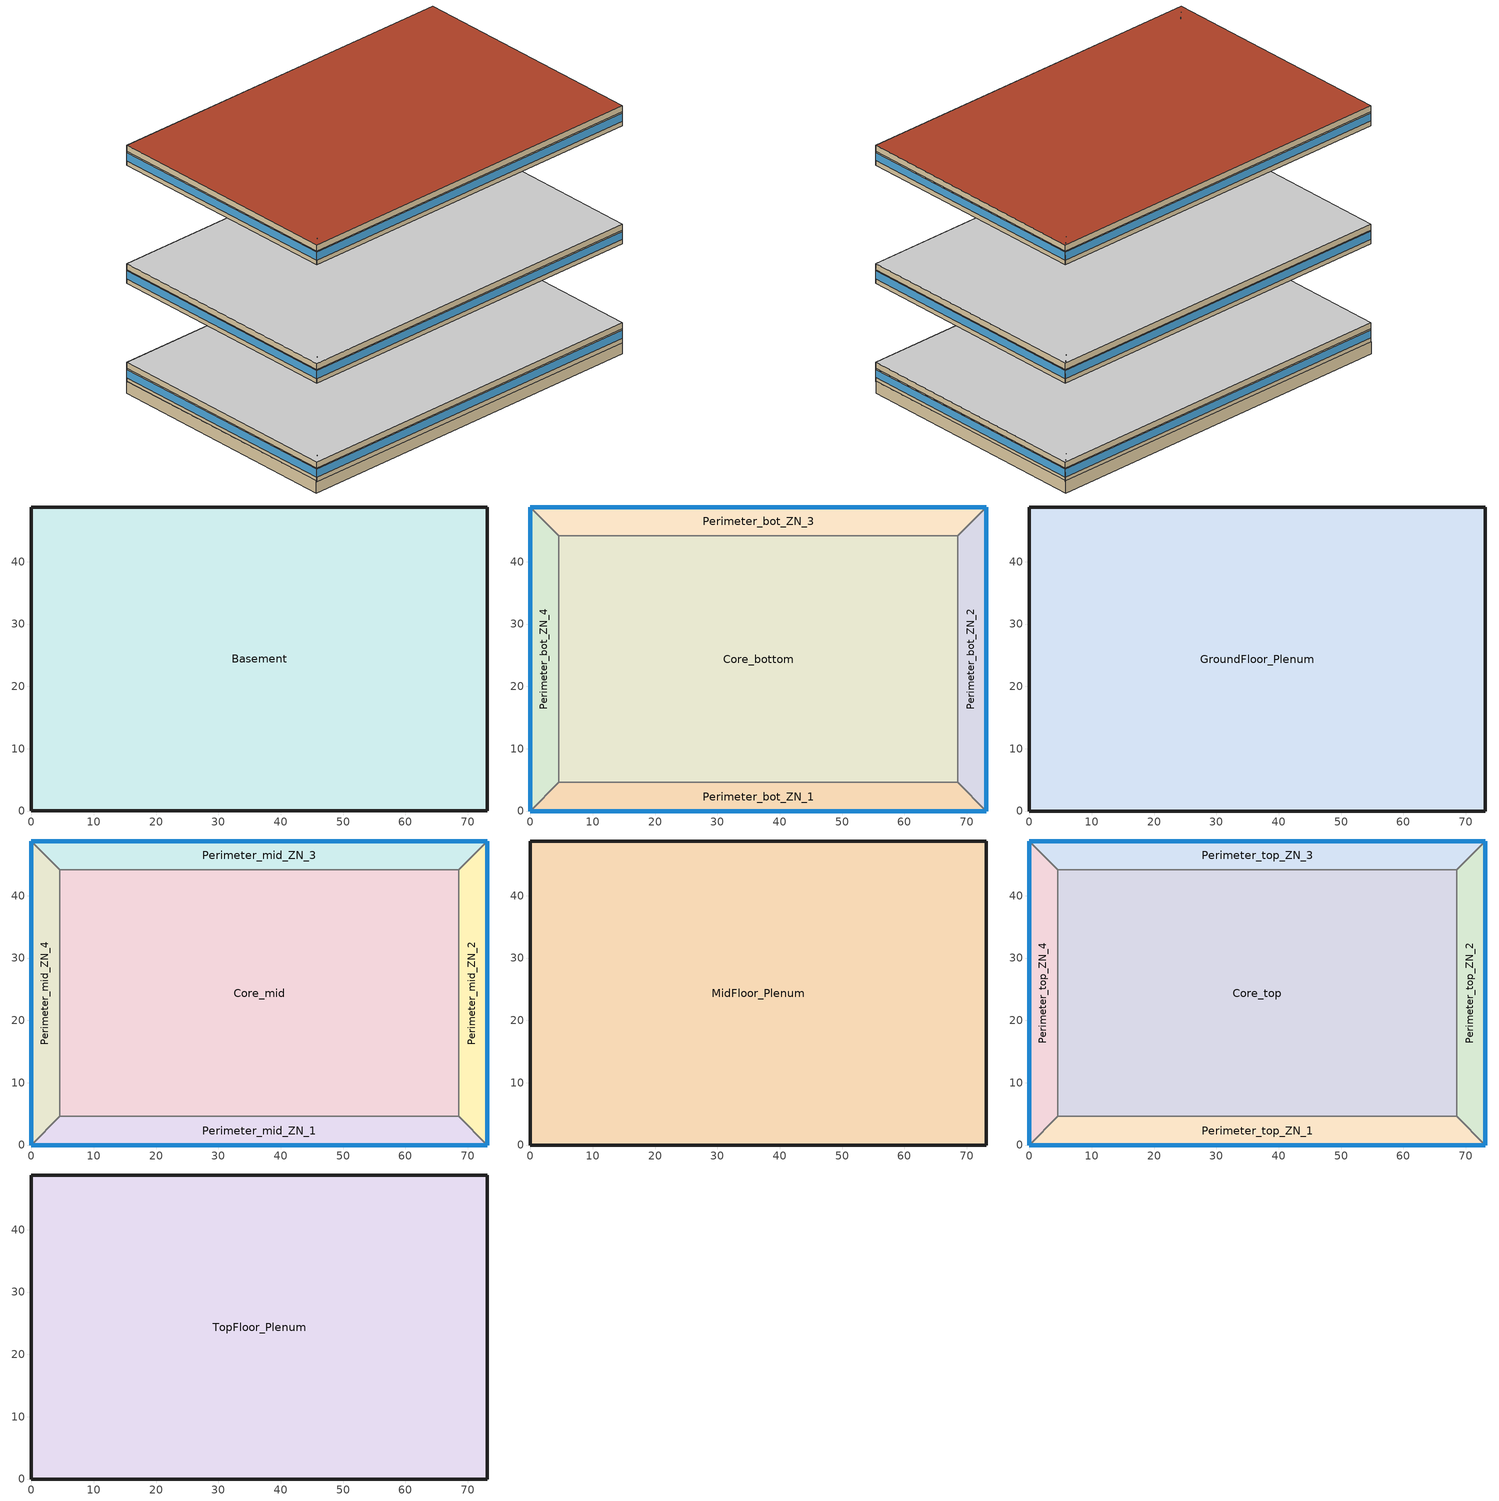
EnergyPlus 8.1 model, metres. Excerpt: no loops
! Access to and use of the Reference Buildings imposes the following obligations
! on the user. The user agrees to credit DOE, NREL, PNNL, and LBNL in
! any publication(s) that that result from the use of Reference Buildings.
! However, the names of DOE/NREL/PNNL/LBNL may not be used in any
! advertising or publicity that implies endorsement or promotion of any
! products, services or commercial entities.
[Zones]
Basement
 floor ground (ext-slab): 73.11,48.78 73.11,0.04 0,0.04 0,48.78 z-2.24
 wall ground (Underground Wall Non-res): 73.11,0.04 73.11,48.78 0,48.78 0,0.04 73.11,0.04 z-2.24:0.2
Core_bottom
 floor to Basement (INT-FLOOR-TOPSIDE): 68.53,44.16 68.53,4.57 4.57,4.57 4.57,44.16 z0
 wall to Perimeter_bot_ZN_2 (int-walls): 68.53,4.57 68.53,44.16 z0:2.74
 wall to Perimeter_bot_ZN_3 (int-walls): 68.53,44.16 4.57,44.16 z0:2.74
 wall to Perimeter_bot_ZN_1 (int-walls): 4.57,4.57 68.53,4.57 z0:2.74
 wall to Perimeter_bot_ZN_4 (int-walls): 4.57,44.16 4.57,4.57 z0:2.74
Perimeter_bot_ZN_1
 floor to Basement (INT-FLOOR-TOPSIDE): 68.53,4.57 73.11,0 0,0 4.57,4.57 z0
 wall outside (Mass Non-res Ext Wall): 0,0 73.11,0 z0:2.74
 wall to Perimeter_bot_ZN_2 (int-walls): 73.11,0 68.53,4.57 z0:2.74
 wall to Perimeter_bot_ZN_4 (int-walls): 4.57,4.57 0,0 z0:2.74
 window (Window Non-res Fixed): 0,0 73.11,0 z0.91:2.5
Perimeter_bot_ZN_2
 floor to Basement (INT-FLOOR-TOPSIDE): 68.53,44.16 73.11,48.74 73.11,0 68.53,4.57 z0
 wall outside (Mass Non-res Ext Wall): 73.11,0 73.11,48.74 z0:2.74
 wall to Perimeter_bot_ZN_3 (int-walls): 73.11,48.74 68.53,44.16 z0:2.74
 window (Window Non-res Fixed): 73.11,0 73.11,48.74 z0.91:2.5
Perimeter_bot_ZN_3
 floor to Basement (INT-FLOOR-TOPSIDE): 4.57,44.16 0,48.74 73.11,48.74 68.53,44.16 z0
 wall outside (Mass Non-res Ext Wall): 73.11,48.74 0,48.74 z0:2.74
 wall to Perimeter_bot_ZN_4 (int-walls): 0,48.74 4.57,44.16 z0:2.74
 window (Window Non-res Fixed): 73.11,48.74 0,48.74 z0.91:2.5
Perimeter_bot_ZN_4
 floor to Basement (INT-FLOOR-TOPSIDE): 4.57,4.57 0,0 0,48.74 4.57,44.16 z0
 wall outside (Mass Non-res Ext Wall): 0,48.74 0,0 z0:2.74
 window (Window Non-res Fixed): 0,48.74 0,0 z0.91:2.5
GroundFloor_Plenum
 floor to Perimeter_bot_ZN_1 (DropCeiling): 4.57,4.57 68.53,4.57 73.11,0 0,0 z2.74
 floor to Perimeter_bot_ZN_2 (DropCeiling): 73.11,48.74 73.11,0 68.53,4.57 68.53,44.16 z2.74
 floor to Perimeter_bot_ZN_3 (DropCeiling): 68.53,44.16 4.57,44.16 0,48.74 73.11,48.74 z2.74
 floor to Perimeter_bot_ZN_4 (DropCeiling): 4.57,44.16 4.57,4.57 0,0 0,48.74 z2.74
 floor to Core_bottom (DropCeiling): 68.53,4.57 4.57,4.57 4.57,44.16 68.53,44.16 z2.74
 wall outside (Mass Non-res Ext Wall): 73.11,0 73.11,48.74 0,48.74 0,0 73.11,0 z2.74:3.96
 ceiling adiabatic (INT-FLOOR-UNDERSIDE): 73.11,0 73.11,48.74 0,48.74 0,0 z3.96
Core_mid
 floor adiabatic (INT-FLOOR-TOPSIDE): 68.53,44.16 68.53,4.57 4.57,4.57 4.57,44.16 z19.82
 wall to Perimeter_mid_ZN_2 (int-walls): 68.53,4.57 68.53,44.16 z19.82:22.56
 wall to Perimeter_mid_ZN_3 (int-walls): 68.53,44.16 4.57,44.16 z19.82:22.56
 wall to Perimeter_mid_ZN_1 (int-walls): 4.57,4.57 68.53,4.57 z19.82:22.56
 wall to Perimeter_mid_ZN_4 (int-walls): 4.57,44.16 4.57,4.57 z19.82:22.56
Perimeter_mid_ZN_1
 floor adiabatic (INT-FLOOR-TOPSIDE): 68.53,4.57 73.11,0 0,0 4.57,4.57 z19.82
 wall outside (Mass Non-res Ext Wall): 0,0 73.11,0 z19.82:22.56
 wall to Perimeter_mid_ZN_2 (int-walls): 73.11,0 68.53,4.57 z19.82:22.56
 wall to Perimeter_mid_ZN_4 (int-walls): 4.57,4.57 0,0 z19.82:22.56
 window (Window Non-res Fixed): 0,0 73.11,0 z20.73:22.32
Perimeter_mid_ZN_2
 floor adiabatic (INT-FLOOR-TOPSIDE): 68.53,44.16 73.11,48.74 73.11,0 68.53,4.57 z19.82
 wall outside (Mass Non-res Ext Wall): 73.11,0 73.11,48.74 z19.82:22.56
 wall to Perimeter_mid_ZN_3 (int-walls): 73.11,48.74 68.53,44.16 z19.82:22.56
 window (Window Non-res Fixed): 73.11,0 73.11,48.74 z20.73:22.32
Perimeter_mid_ZN_3
 floor adiabatic (INT-FLOOR-TOPSIDE): 4.57,44.16 0,48.74 73.11,48.74 68.53,44.16 z19.82
 wall outside (Mass Non-res Ext Wall): 73.11,48.74 0,48.74 z19.82:22.56
 wall to Perimeter_mid_ZN_4 (int-walls): 0,48.74 4.57,44.16 z19.82:22.56
 window (Window Non-res Fixed): 73.11,48.74 0,48.74 z20.73:22.32
Perimeter_mid_ZN_4
 floor adiabatic (INT-FLOOR-TOPSIDE): 4.57,4.57 0,0 0,48.74 4.57,44.16 z19.82
 wall outside (Mass Non-res Ext Wall): 0,48.74 0,0 z19.82:22.56
 window (Window Non-res Fixed): 0,48.74 0,0 z20.73:22.32
MidFloor_Plenum
 floor to Perimeter_mid_ZN_1 (DropCeiling): 73.11,0 0,0 4.57,4.57 68.53,4.57 z22.56
 floor to Perimeter_mid_ZN_2 (DropCeiling): 73.11,0 68.53,4.57 68.53,44.16 73.11,48.74 z22.56
 floor to Perimeter_mid_ZN_3 (DropCeiling): 0,48.74 73.11,48.74 68.53,44.16 4.57,44.16 z22.56
 floor to Perimeter_mid_ZN_4 (DropCeiling): 0,0 0,48.74 4.57,44.16 4.57,4.57 z22.56
 floor to Core_mid (DropCeiling): 68.53,4.57 4.57,4.57 4.57,44.16 68.53,44.16 z22.56
 wall outside (Mass Non-res Ext Wall): 73.11,0 73.11,48.74 0,48.74 0,0 73.11,0 z22.56:23.78
 ceiling adiabatic (INT-FLOOR-UNDERSIDE): 73.11,48.74 0,48.74 0,0 73.11,0 z23.78
Core_top
 floor adiabatic (INT-FLOOR-TOPSIDE): 68.53,44.16 68.53,4.57 4.57,4.57 4.57,44.16 z43.6
 wall to Perimeter_top_ZN_2 (int-walls): 68.53,4.57 68.53,44.16 z43.6:46.34
 wall to Perimeter_top_ZN_3 (int-walls): 68.53,44.16 4.57,44.16 z43.6:46.34
 wall to Perimeter_top_ZN_1 (int-walls): 4.57,4.57 68.53,4.57 z43.6:46.34
 wall to Perimeter_top_ZN_4 (int-walls): 4.57,44.16 4.57,4.57 z43.6:46.34
Perimeter_top_ZN_1
 floor adiabatic (INT-FLOOR-TOPSIDE): 68.53,4.57 73.11,0 0,0 4.57,4.57 z43.6
 wall outside (Mass Non-res Ext Wall): 0,0 73.11,0 z43.6:46.34
 wall to Perimeter_top_ZN_2 (int-walls): 73.11,0 68.53,4.57 z43.6:46.34
 wall to Perimeter_top_ZN_4 (int-walls): 4.57,4.57 0,0 z43.6:46.34
 window (Window Non-res Fixed): 0,0 73.11,0 z44.51:46.1
Perimeter_top_ZN_2
 floor adiabatic (INT-FLOOR-TOPSIDE): 68.53,44.16 73.11,48.74 73.11,0 68.53,4.57 z43.6
 wall outside (Mass Non-res Ext Wall): 73.11,0 73.11,48.74 z43.6:46.34
 wall to Perimeter_top_ZN_3 (int-walls): 73.11,48.74 68.53,44.16 z43.6:46.34
 window (Window Non-res Fixed): 73.11,0 73.11,48.74 z44.51:46.1
Perimeter_top_ZN_3
 floor adiabatic (INT-FLOOR-TOPSIDE): 4.57,44.16 0,48.74 73.11,48.74 68.53,44.16 z43.6
 wall outside (Mass Non-res Ext Wall): 73.11,48.74 0,48.74 z43.6:46.34
 wall to Perimeter_top_ZN_4 (int-walls): 0,48.74 4.57,44.16 z43.6:46.34
 window (Window Non-res Fixed): 73.11,48.74 0,48.74 z44.51:46.1
Perimeter_top_ZN_4
 floor adiabatic (INT-FLOOR-TOPSIDE): 4.57,4.57 0,0 0,48.74 4.57,44.16 z43.6
 wall outside (Mass Non-res Ext Wall): 0,48.74 0,0 z43.6:46.34
 window (Window Non-res Fixed): 0,48.74 0,0 z44.51:46.1
TopFloor_Plenum
 floor to Perimeter_top_ZN_1 (DropCeiling): 73.11,0 0,0 4.57,4.57 68.53,4.57 z46.34
 floor to Perimeter_top_ZN_2 (DropCeiling): 73.11,0 68.53,4.57 68.53,44.16 73.11,48.74 z46.34
 floor to Perimeter_top_ZN_3 (DropCeiling): 0,48.74 73.11,48.74 68.53,44.16 4.57,44.16 z46.34
 floor to Perimeter_top_ZN_4 (DropCeiling): 0,0 0,48.74 4.57,44.16 4.57,4.57 z46.34
 floor to Core_top (DropCeiling): 4.57,44.16 68.53,44.16 68.53,4.57 4.57,4.57 z46.34
 wall outside (Mass Non-res Ext Wall): 73.11,0 73.11,48.74 0,48.74 0,0 73.11,0 z46.34:47.56
 roof outside (IEAD Non-res Roof): 73.11,0 73.11,48.74 0,48.74 0,0 z47.56
[Building]
Ref Bldg Large Office New2004_v1.3_5.0: North Axis {deg}=0; Terrain=City; Loads Convergence Tolerance Value=0.04; Temperature Convergence Tolerance Value {deltaC}=0.2; Solar Distribution=FullInteriorAndExterior; Maximum Number of Warmup Days=25; Minimum Number of Warmup Days=6
[Site:Location]
USA IL-CHICAGO-OHARE: Latitude {deg}=41.77; Longitude {deg}=-87.75; Time Zone {hr}=-6; Elevation {m}=190
[SizingPeriod:DesignDay] Day of Month=21; Humidity Condition Type=Wetbulb; Barometric Pressure {Pa}=99063; Rain Indicator=No; Snow Indicator=No; Daylight Saving Time Indicator=No; Solar Model Indicator=ASHRAEClearSky
Name | Month | Day Type | Maximum Dry-Bulb Temperature {C} | Daily Dry-Bulb Temperature Range {deltaC} | Wetbulb or DewPoint at Maximum Dry-Bulb {C} | Wind Speed {m/s} | Wind Direction {deg} | Sky Clearness
CHICAGO Ann Htg 99.6% Condns DB | 1 | WinterDesignDay | -20.6 | 0 | -20.6 | 4.9 | 270 | 0
CHICAGO Ann Clg .4% Condns WB=>MDB | 7 | SummerDesignDay | 31.2 | 10.7 | 25.5 | 5.3 | 230 | 1
[Site:WaterMainsTemperature]
Calculation Method=CORRELATION; Annual Average Outdoor Air Temperature {C}=9.69; Maximum Difference In Monthly Average Outdoor Air Temperatures {deltaC}=28.1
[Site:GroundTemperature:BuildingSurface]
19.527, 19.502, 19.536, 19.598, 20.002, 21.64, 22.225, 22.375, 21.449, 20.121, 19.802, 19.633
[Construction]
Mass Non-res Ext Wall: 1IN Stucco, 8IN Concrete HW, Mass NonRes Wall Insulation, 1/2IN Gypsum
IEAD Non-res Roof: Roof Membrane, IEAD NonRes Roof Insulation, Metal Decking
ext-slab: HW CONCRETE, CP02 CARPET PAD
int-walls: 1/2IN Gypsum, 1/2IN Gypsum
INT-FLOOR-TOPSIDE: MAT-CC05 4 HW CONCRETE, CP02 CARPET PAD
INT-FLOOR-UNDERSIDE: CP02 CARPET PAD, MAT-CC05 4 HW CONCRETE
Underground Wall Non-res: 8IN Concrete HW, UGWall NonRes Insulation
Window Non-res Fixed: NonRes Fixed Assembly Window
DropCeiling: Std AC02
InteriorFurnishings: Std Wood 6inch
[Material] Thermal Absorptance=0.9
Name | Roughness | Thickness {m} | Conductivity {W/m-K} | Density {kg/m3} | Specific Heat {J/kg-K} | Solar Absorptance | Visible Absorptance
Mass NonRes Wall Insulation | MediumRough | 0.0495495 | 0.049 | 265 | 836.8 | 0.7 | 0.7
IEAD NonRes Roof Insulation | MediumRough | 0.127339 | 0.049 | 265 | 836.8 | 0.7 | 0.7
UGWall NonRes Insulation | MediumRough | 0.0001 | 0.049 | 265 | 836.8 | 0.7 | 0.7
Std Wood 6inch | MediumSmooth | 0.15 | 0.12 | 540 | 1210 | 0.7 | 0.7
1/2IN Gypsum | Smooth | 0.0127 | 0.16 | 784.9 | 830 | 0.92 | 0.92
1IN Stucco | Smooth | 0.0253 | 0.6918 | 1858 | 837 | 0.92 | 0.92
8IN CONCRETE HW | Rough | 0.2032 | 1.311 | 2240 | 836.8 | 0.7 | 0.7
HW CONCRETE; MAT-CC05 4 HW CONCRETE | Rough | 0.1016 | 1.311 | 2240 | 836.8 | 0.7 | 0.7
Roof Membrane | VeryRough | 0.0095 | 0.16 | 1121.29 | 1460 | 0.7 | 0.7
Metal Decking | MediumSmooth | 0.0015 | 45.006 | 7680 | 418.4 | 0.7 | 0.3
Std AC02 | MediumSmooth | 0.0127 | 0.057 | 288 | 1339 | 0.7 | 0.2
[WindowMaterial:SimpleGlazingSystem]
NonRes Fixed Assembly Window: U-Factor {W/m2-K}=3.23646; Solar Heat Gain Coefficient=0.39
[Material:NoMass]
CP02 CARPET PAD: Roughness=VeryRough; Thermal Resistance {m2-K/W}=0.2165; Thermal Absorptance=0.9; Solar Absorptance=0.7; Visible Absorptance=0.8
[Zone] Type=1; Floor Area {m2}=autocalculate
Name | Multiplier | Part of Total Floor Area
Basement; Core_bottom; Core_top; Perimeter_bot_ZN_1; Perimeter_bot_ZN_2; Perimeter_bot_ZN_3; Perimeter_bot_ZN_4; Perimeter_top_ZN_1; Perimeter_top_ZN_2; Perimeter_top_ZN_3; Perimeter_top_ZN_4 | 1 | Yes
Core_mid; Perimeter_mid_ZN_1; Perimeter_mid_ZN_2; Perimeter_mid_ZN_3; Perimeter_mid_ZN_4 | 10 | Yes
GroundFloor_Plenum; TopFloor_Plenum | 1 | No
MidFloor_Plenum | 10 | No
[People] Number of People Schedule=BLDG_OCC_SCH; Number of People Calculation Method=Area/Person; Fraction Radiant=0.3; Sensible Heat Fraction=AUTOCALCULATE; Activity Level Schedule=ACTIVITY_SCH; Enable ASHRAE 55 Comfort Warnings=No; Mean Radiant Temperature Calculation Type=ZoneAveraged; Work Efficiency Schedule=WORK_EFF_SCH; Clothing Insulation Calculation Method=ClothingInsulationSchedule; Clothing Insulation Schedule=CLOTHING_SCH; Air Velocity Schedule=AIR_VELO_SCH; Thermal Comfort Model 1 Type=FANGER
Name | Zone or ZoneList | Zone Floor Area per Person {m2/person}
Basement People | Basement | 37.16
Core_bottom People | Core_bottom | 18.58
Core_mid People | Core_mid | 18.58
Core_top People | Core_top | 18.58
Perimeter_bot_ZN_1 People | Perimeter_bot_ZN_1 | 18.58
Perimeter_bot_ZN_2 People | Perimeter_bot_ZN_2 | 18.58
Perimeter_bot_ZN_3 People | Perimeter_bot_ZN_3 | 18.58
Perimeter_bot_ZN_4 People | Perimeter_bot_ZN_4 | 18.58
Perimeter_mid_ZN_1 People | Perimeter_mid_ZN_1 | 18.58
Perimeter_mid_ZN_2 People | Perimeter_mid_ZN_2 | 18.58
Perimeter_mid_ZN_3 People | Perimeter_mid_ZN_3 | 18.58
Perimeter_mid_ZN_4 People | Perimeter_mid_ZN_4 | 18.58
Perimeter_top_ZN_1 People | Perimeter_top_ZN_1 | 18.58
Perimeter_top_ZN_2 People | Perimeter_top_ZN_2 | 18.58
Perimeter_top_ZN_3 People | Perimeter_top_ZN_3 | 18.58
Perimeter_top_ZN_4 People | Perimeter_top_ZN_4 | 18.58
[Lights] Schedule=BldLightSch; Design Level Calculation Method=Watts/Area; Watts per Zone Floor Area {W/m2}=10.76; Return Air Fraction=0; Fraction Radiant=0.7; Fraction Visible=0.2; Fraction Replaceable=1; Return Air Fraction Calculated from Plenum Temperature=No
Name | Zone or ZoneList
Basement_Lights | Basement
Core_bottom_Lights | Core_bottom
Core_mid_Lights | Core_mid
Core_top_Lights | Core_top
Perimeter_bot_ZN_1_Lights | Perimeter_bot_ZN_1
Perimeter_bot_ZN_2_Lights | Perimeter_bot_ZN_2
Perimeter_bot_ZN_3_Lights | Perimeter_bot_ZN_3
Perimeter_bot_ZN_4_Lights | Perimeter_bot_ZN_4
Perimeter_mid_ZN_1_Lights | Perimeter_mid_ZN_1
Perimeter_mid_ZN_2_Lights | Perimeter_mid_ZN_2
Perimeter_mid_ZN_3_Lights | Perimeter_mid_ZN_3
Perimeter_mid_ZN_4_Lights | Perimeter_mid_ZN_4
Perimeter_top_ZN_1_Lights | Perimeter_top_ZN_1
Perimeter_top_ZN_2_Lights | Perimeter_top_ZN_2
Perimeter_top_ZN_3_Lights | Perimeter_top_ZN_3
Perimeter_top_ZN_4_Lights | Perimeter_top_ZN_4
[ElectricEquipment] Schedule=BLDG_EQUIP_SCH; Design Level Calculation Method=Watts/Area; Watts per Zone Floor Area {W/m2}=10.76; Fraction Latent=0; Fraction Radiant=0.5; Fraction Lost=0
Name | Zone or ZoneList
Basement_PlugMisc_Equip | Basement
Core_bottom_PlugMisc_Equip | Core_bottom
Core_mid_PlugMisc_Equip | Core_mid
Core_top_PlugMisc_Equip | Core_top
Perimeter_bot_ZN_1_PlugMisc_Equip | Perimeter_bot_ZN_1
Perimeter_bot_ZN_2_PlugMisc_Equip | Perimeter_bot_ZN_2
Perimeter_bot_ZN_3_PlugMisc_Equip | Perimeter_bot_ZN_3
Perimeter_bot_ZN_4_PlugMisc_Equip | Perimeter_bot_ZN_4
Perimeter_mid_ZN_1_PlugMisc_Equip | Perimeter_mid_ZN_1
Perimeter_mid_ZN_2_PlugMisc_Equip | Perimeter_mid_ZN_2
Perimeter_mid_ZN_3_PlugMisc_Equip | Perimeter_mid_ZN_3
Perimeter_mid_ZN_4_PlugMisc_Equip | Perimeter_mid_ZN_4
Perimeter_top_ZN_1_PlugMisc_Equip | Perimeter_top_ZN_1
Perimeter_top_ZN_2_PlugMisc_Equip | Perimeter_top_ZN_2
Perimeter_top_ZN_3_PlugMisc_Equip | Perimeter_top_ZN_3
Perimeter_top_ZN_4_PlugMisc_Equip | Perimeter_top_ZN_4
[Exterior:Lights]
Exterior Facade Lighting: Schedule=ALWAYS_ON; Design Level {W}=51262; Control Option=AstronomicalClock
[Exterior:FuelEquipment]
Elevators: Fuel Use Type=Electricity; Schedule=BLDG_ELEVATORS; Design Level {W}=244444
[ZoneInfiltration:DesignFlowRate] Schedule=INFIL_QUARTER_ON_SCH; Design Flow Rate Calculation Method=Flow/ExteriorArea; Flow per Exterior Surface Area {m3/s-m2}=0.000302; Constant Term Coefficient=1; Temperature Term Coefficient=0; Velocity Term Coefficient=0; Velocity Squared Term Coefficient=0
Name | Zone or ZoneList
GroundFloor_Plenum_Infiltration | GroundFloor_Plenum
MidFloor_Plenum_Infiltration | MidFloor_Plenum
Perimeter_bot_ZN_1_Infiltration | Perimeter_bot_ZN_1
Perimeter_bot_ZN_2_Infiltration | Perimeter_bot_ZN_2
Perimeter_bot_ZN_3_Infiltration | Perimeter_bot_ZN_3
Perimeter_bot_ZN_4_Infiltration | Perimeter_bot_ZN_4
Perimeter_mid_ZN_1_Infiltration | Perimeter_mid_ZN_1
Perimeter_mid_ZN_2_Infiltration | Perimeter_mid_ZN_2
Perimeter_mid_ZN_3_Infiltration | Perimeter_mid_ZN_3
Perimeter_mid_ZN_4_Infiltration | Perimeter_mid_ZN_4
Perimeter_top_ZN_1_Infiltration | Perimeter_top_ZN_1
Perimeter_top_ZN_2_Infiltration | Perimeter_top_ZN_2
Perimeter_top_ZN_3_Infiltration | Perimeter_top_ZN_3
Perimeter_top_ZN_4_Infiltration | Perimeter_top_ZN_4
TopFloor_Plenum_Infiltration | TopFloor_Plenum
[InternalMass] Construction=InteriorFurnishings
Name | Zone | Surface Area {m2}
Basement Internal Mass | Basement | 7126.21
Core_bottom Internal Mass | Core_bottom | 5064.65
Core_mid Internal Mass | Core_mid | 5064.65
Core_top Internal Mass | Core_top | 5064.65
Perimeter_bot_ZN_1 Internal Mass | Perimeter_bot_ZN_1 | 626.8394
Perimeter_bot_ZN_2 Internal Mass | Perimeter_bot_ZN_2 | 403.9503
Perimeter_bot_ZN_3 Internal Mass | Perimeter_bot_ZN_3 | 626.8257
Perimeter_bot_ZN_4 Internal Mass | Perimeter_bot_ZN_4 | 403.9503
Perimeter_mid_ZN_1 Internal Mass | Perimeter_mid_ZN_1 | 626.8394
Perimeter_mid_ZN_2 Internal Mass | Perimeter_mid_ZN_2 | 403.9503
Perimeter_mid_ZN_3 Internal Mass | Perimeter_mid_ZN_3 | 626.8257
Perimeter_mid_ZN_4 Internal Mass | Perimeter_mid_ZN_4 | 403.9503
Perimeter_top_ZN_1 Internal Mass | Perimeter_top_ZN_1 | 626.8394
Perimeter_top_ZN_2 Internal Mass | Perimeter_top_ZN_2 | 403.9503
Perimeter_top_ZN_3 Internal Mass | Perimeter_top_ZN_3 | 626.8257
Perimeter_top_ZN_4 Internal Mass | Perimeter_top_ZN_4 | 403.9503
[AvailabilityManager:NightCycle] Applicability Schedule=ALWAYS_ON; Fan Schedule=HVACOperationSchd; Control Type=CycleOnAny; Thermostat Tolerance {deltaC}=1; Cycling Run Time {s}=1800
VAV_1 Availability Manager; VAV_2 Availability Manager; VAV_3 Availability Manager; VAV_5 Availability Manager
[AirLoopHVAC:ReturnPlenum]
Name | Zone
VAV_2 Return Plenum | MidFloor_Plenum
VAV_1 Return Plenum | GroundFloor_Plenum
VAV_3 Return Plenum | TopFloor_Plenum
[UtilityCost:Tariff]
Name | Output Meter | Conversion Factor Choice | Demand Window Length | Monthly Charge or Variable | Group
PSI_LLF_LowLoadFactorService | Electricity:Facility | kWh | HalfHour | 15 | Comm Elect
PSI_CS_CommercialElectricService | Electricity:Facility | kWh |  | 9.4 | Comm Elect
IN_EIAMonthlyRateGas | Gas:Facility | MCF |  | 0 | Comm Gas
[UtilityCost:Charge:Block] Source Variable=totalEnergy; Season=Annual; Category Variable=EnergyCharges
Name | Tariff | Block Size 1 Value or Variable | Block 1 Cost per Unit Value or Variable | Block Size 2 Value or Variable | Block 2 Cost per Unit Value or Variable | Block Size 3 Value or Variable | Block 3 Cost per Unit Value or Variable | Block Size 4 Value or Variable | Block 4 Cost per Unit Value or Variable | Block Size Multiplier Value or Variable
AnnualEnergyCharge | PSI_LLF_LowLoadFactorService | 300 | 0.108222 | 700 | 0.087021 | 1500 | 0.07842 | remaining | 0.05832
AnnualDemandBaseCharge | PSI_LLF_LowLoadFactorService | 190 | 0 | 110 | 0.051773 | remaining | 0.046965 |  |  | TotalDemand
AnnualEnergyCharge | PSI_CS_CommercialElectricService | 300 | 0.082409 | 700 | 0.072873 | 1500 | 0.061696 | remaining | 0.041179
[UtilityCost:Charge:Simple] Season=Annual
Name | Tariff | Source Variable | Category Variable | Cost per Unit Value or Variable
FuelCostAdjustEnergyCharge | PSI_LLF_LowLoadFactorService | totalEnergy | EnergyCharges | 0.002028
QualPollutionControlAdjustEnergyCharge | PSI_LLF_LowLoadFactorService | totalEnergy | EnergyCharges | 0.000536
SoxNoxRiderAdjustEnergyCharge | PSI_LLF_LowLoadFactorService | totalEnergy | EnergyCharges | 0.001127
DSMRiderAdjustEnergyCharge | PSI_LLF_LowLoadFactorService | totalEnergy | EnergyCharges | -0.00037
PurchPowerTrackerAdjustEnergyCharge | PSI_LLF_LowLoadFactorService | totalEnergy | EnergyCharges | -3.1e-05
MidwestISOAdjustEnergyCharge | PSI_LLF_LowLoadFactorService | totalEnergy | EnergyCharges | -0.000216
CleanCoalRiderEnergyCharge | PSI_LLF_LowLoadFactorService | totalEnergy | EnergyCharges | 0.000833
TaxofeightPercent | PSI_LLF_LowLoadFactorService | SubTotal | Taxes | 0.08
FuelCostAdjustEnergyCharge | PSI_CS_CommercialElectricService | totalEnergy | EnergyCharges | 0.002028
QualPollutionControlAdjustEnergyCharge | PSI_CS_CommercialElectricService | totalEnergy | EnergyCharges | 0.000536
SoxNoxRiderAdjustEnergyCharge | PSI_CS_CommercialElectricService | totalEnergy | EnergyCharges | 0.001127
DSMRiderAdjustEnergyCharge | PSI_CS_CommercialElectricService | totalEnergy | EnergyCharges | 0.000021
PurchPowerTrackerAdjustEnergyCharge | PSI_CS_CommercialElectricService | totalEnergy | EnergyCharges | 0.000034
MidwestISOAdjustEnergyCharge | PSI_CS_CommercialElectricService | totalEnergy | EnergyCharges | -0.000203
CleanCoalRiderEnergyCharge | PSI_CS_CommercialElectricService | totalEnergy | EnergyCharges | 0.000807
TaxofeightPercent | PSI_CS_CommercialElectricService | SubTotal | Taxes | 0.08
MonthlyRateGasCharge | IN_EIAMonthlyRateGas | totalEnergy | EnergyCharges | IN_MonthlyGasRates
TaxofEightPercent | IN_EIAMonthlyRateGas | SubTotal | Taxes | 0.08
[UtilityCost:Qualify] Variable=TotalDemand; Threshold Value or Variable=75; Season=Annual; Threshold Test=Count
Name | Tariff | Qualify Type | Number of Months
MinDemand75kw | PSI_LLF_LowLoadFactorService | Minimum | 12
MaxDemand75kw | PSI_CS_CommercialElectricService | Maximum | 1
[UtilityCost:Variable]
IN_MonthlyGasRates: Tariff=IN_EIAMonthlyRateGas; Variable Type=Currency; January Value=8.22; February Value=7.51; March Value=8.97; April Value=9.01; May Value=9.16; June Value=10.44; July Value=10.32; August Value=10.13; September Value=9.2; October Value=8.18; November Value=7.83; December Value=7.63
[ExternalInterface:Schedule]
Name | Initial Value
CoolTempSch | 22
HeatTempSch | 20
BldLightSch | 0.5
[EnergyManagementSystem:Sensor]
Tout: Environment; Site Outdoor Air Drybulb Temperature
ppdVAV1_0: Core_bottom People; Zone Thermal Comfort Fanger Model PPD
ppdVAV1_1: Perimeter_bot_ZN_1 People; Zone Thermal Comfort Fanger Model PPD
ppdVAV1_2: Perimeter_bot_ZN_2 People; Zone Thermal Comfort Fanger Model PPD
ppdVAV1_3: Perimeter_bot_ZN_3 People; Zone Thermal Comfort Fanger Model PPD
ppdVAV1_4: Perimeter_bot_ZN_4 People; Zone Thermal Comfort Fanger Model PPD
pmvVAV1_0: Core_bottom People; Zone Thermal Comfort Fanger Model PMV
pmvVAV1_1: Perimeter_bot_ZN_1 People; Zone Thermal Comfort Fanger Model PMV
pmvVAV1_2: Perimeter_bot_ZN_2 People; Zone Thermal Comfort Fanger Model PMV
pmvVAV1_3: Perimeter_bot_ZN_3 People; Zone Thermal Comfort Fanger Model PMV
pmvVAV1_4: Perimeter_bot_ZN_4 People; Zone Thermal Comfort Fanger Model PMV
ppdVAV2_0: Core_mid People; Zone Thermal Comfort Fanger Model PPD
ppdVAV2_1: Perimeter_mid_ZN_1 People; Zone Thermal Comfort Fanger Model PPD
ppdVAV2_2: Perimeter_mid_ZN_2 People; Zone Thermal Comfort Fanger Model PPD
ppdVAV2_3: Perimeter_mid_ZN_3 People; Zone Thermal Comfort Fanger Model PPD
ppdVAV2_4: Perimeter_mid_ZN_4 People; Zone Thermal Comfort Fanger Model PPD
pmvVAV2_0: Core_mid People; Zone Thermal Comfort Fanger Model PMV
pmvVAV2_1: Perimeter_mid_ZN_1 People; Zone Thermal Comfort Fanger Model PMV
pmvVAV2_2: Perimeter_mid_ZN_2 People; Zone Thermal Comfort Fanger Model PMV
pmvVAV2_3: Perimeter_mid_ZN_3 People; Zone Thermal Comfort Fanger Model PMV
pmvVAV2_4: Perimeter_mid_ZN_4 People; Zone Thermal Comfort Fanger Model PMV
ppdVAV3_0: Core_top People; Zone Thermal Comfort Fanger Model PPD
ppdVAV3_1: Perimeter_top_ZN_1 People; Zone Thermal Comfort Fanger Model PPD
ppdVAV3_2: Perimeter_top_ZN_2 People; Zone Thermal Comfort Fanger Model PPD
ppdVAV3_3: Perimeter_top_ZN_3 People; Zone Thermal Comfort Fanger Model PPD
ppdVAV3_4: Perimeter_top_ZN_4 People; Zone Thermal Comfort Fanger Model PPD
pmvVAV3_0: Core_top People; Zone Thermal Comfort Fanger Model PMV
pmvVAV3_1: Perimeter_top_ZN_1 People; Zone Thermal Comfort Fanger Model PMV
pmvVAV3_2: Perimeter_top_ZN_2 People; Zone Thermal Comfort Fanger Model PMV
pmvVAV3_3: Perimeter_top_ZN_3 People; Zone Thermal Comfort Fanger Model PMV
pmvVAV3_4: Perimeter_top_ZN_4 People; Zone Thermal Comfort Fanger Model PMV
ppdVAV5_0: Basement People; Zone Thermal Comfort Fanger Model PPD
pmvVAV5_0: Basement People; Zone Thermal Comfort Fanger Model PMV
[EnergyManagementSystem:ProgramCallingManager]
Temperature Calling Manager: InsideHVACSystemIterationLoop; SetTemperatureFunction
Comfort Calling Manager: InsideHVACSystemIterationLoop; SetComfortFunction
[EnergyManagementSystem:Program]
SetTemperatureFunction: Set Vol1 = volVAV1_0 + volVAV1_1 + volVAV1_2 + volVAV1_3 + volVAV1_4; Set Vol2 = volVAV2_0 + volVAV2_1 + volVAV2_2 + volVAV2_3 + volVAV2_4; Set Vol3 = volVAV3_0 + volVAV3_1 + volVAV3_2 + volVAV3_3 + volVAV3_4; Set Vol5 = volVAV5_0 + volVAV5_1 + volVAV5_2 + volVAV5_3 + volVAV5_4; Set SumOccTemp1 = oocVAV1_0*tempVAV1_0 + oocVAV1_1*tempVAV1_1 + oocVAV1_2*tempVAV1_2; Set SumOccTemp1 = SumOccTemp1 + oocVAV1_3*tempVAV1_3 + oocVAV1_4*tempVAV1_4; Set SumOccTemp2 = oocVAV2_0*tempVAV2_0 + oocVAV2_1*tempVAV2_1 + oocVAV2_2*tempVAV2_2; Set SumOccTemp2 = SumOccTemp2 + oocVAV2_3*tempVAV2_3 + oocVAV2_4*tempVAV2_4; Set SumOccTemp3 = oocVAV3_0*tempVAV3_0 + oocVAV3_1*tempVAV3_1 + oocVAV3_2*tempVAV3_2; Set SumOccTemp3 = SumOccTemp3  + oocVAV3_3*tempVAV3_3 + oocVAV3_4*tempVAV3_4; Set SumOccTemp5 = oocVAV5_0*tempVAV5_0 + oocVAV5_1*tempVAV5_1 + oocVAV5_2*tempVAV5_2; Set SumOccTemp5 = SumOccTemp5 + oocVAV5_3*tempVAV5_3 + oocVAV5_4*tempVAV5_4; Set SumNum1Temp = volVAV1_0*tempVAV1_0 + volVAV1_1*tempVAV1_1 + volVAV1_2*tempVAV1_2; Set SumNum1Temp = SumNum1Temp + volVAV1_3*tempVAV1_3 + volVAV1_4*tempVAV1_4; Set SumNum2Temp = volVAV2_0*tempVAV2_0 + volVAV2_1*tempVAV2_1 + volVAV2_2*tempVAV2_2; Set SumNum2Temp = SumNum2Temp + volVAV2_3*tempVAV2_3 + volVAV2_4*tempVAV2_4; Set SumNum3Temp = volVAV3_0*tempVAV3_0 + volVAV3_1*tempVAV3_1 + volVAV3_2*tempVAV3_2; Set SumNum3Temp = SumNum3Temp  + volVAV3_3*tempVAV3_3 + volVAV3_4*ppdVAV3_4; Set SumNum5Temp = volVAV5_0*tempVAV5_0 + volVAV5_1*tempVAV5_1 + volVAV5_2*tempVAV5_2; Set SumNum5Temp = SumNum5Temp + volVAV5_3*tempVAV5_3 + volVAV5_4*tempVAV5_4; Set OverallTemp = SumNum1Temp + SumNum2Temp + SumNum3Temp + SumNum5Temp; Set OverallOccTemp = SumOccTemp1 + SumOccTemp2 + SumOccTemp3 + SumOccTemp5; Set TotVolume = Vol1 + Vol2 + Vol3 + Vol5; Set OverallTemp = OverallTemp/TotVolume; IF TotPeople == 0; Set OverallOccTemp = 0; ELSE; Set OverallOccTemp = OverallOccTemp/TotPeople; ENDIF
SetComfortFunction: Set TotPeop1 = (oocVAV1_0 + oocVAV1_1 + oocVAV1_2 + oocVAV1_3 + oocVAV1_4); Set TotPeop2 = (oocVAV2_0 + oocVAV2_1 + oocVAV2_2 + oocVAV2_3 + oocVAV2_4); Set TotPeop3 = (oocVAV3_0 + oocVAV3_1 + oocVAV3_2 + oocVAV3_3 + oocVAV3_4); Set TotPeop5 = (oocVAV5_0 + oocVAV5_1 + oocVAV5_2 + oocVAV5_3 + oocVAV5_4); Set SumNum1 = oocVAV1_0*ppdVAV1_0 + oocVAV1_1*ppdVAV1_1 + oocVAV1_2*ppdVAV1_2; Set SumNum1 = SumNum1 + oocVAV1_3*ppdVAV1_3 + oocVAV1_4*ppdVAV1_4; Set SumNum2 = oocVAV2_0*ppdVAV2_0 + oocVAV2_1*ppdVAV2_1 + oocVAV2_2*ppdVAV2_2; Set SumNum2 = SumNum2 + oocVAV2_3*ppdVAV2_3 + oocVAV2_4*ppdVAV2_4; Set SumNum3 = oocVAV3_0*ppdVAV3_0 + oocVAV3_1*ppdVAV3_1 + oocVAV3_2*ppdVAV3_2; Set SumNum3 = SumNum3  + oocVAV3_3*ppdVAV3_3 + oocVAV3_4*ppdVAV3_4; Set SumNum5 = oocVAV5_0*ppdVAV5_0 + oocVAV5_1*ppdVAV5_1 + oocVAV5_2*ppdVAV5_2; Set SumNum5 = SumNum5 + oocVAV5_3*ppdVAV5_3 + oocVAV5_4*ppdVAV5_4; Set SumNum1PMV = oocVAV1_0*pmvVAV1_0 + oocVAV1_1*pmvVAV1_1 + oocVAV1_2*pmvVAV1_2; Set SumNum1PMV = SumNum1PMV + oocVAV1_3*pmvVAV1_3 + oocVAV1_4*pmvVAV1_4; Set SumNum2PMV = oocVAV2_0*pmvVAV2_0 + oocVAV2_1*pmvVAV2_1 + oocVAV2_2*pmvVAV2_2; Set SumNum2PMV = SumNum2PMV + oocVAV2_3*pmvVAV2_3 + oocVAV2_4*pmvVAV2_4; Set SumNum3PMV = oocVAV3_0*pmvVAV3_0 + oocVAV3_1*pmvVAV3_1 + oocVAV3_2*pmvVAV3_2; Set SumNum3PMV = SumNum3PMV  + oocVAV3_3*pmvVAV3_3 + oocVAV3_4*ppdVAV3_4; Set SumNum5PMV = oocVAV5_0*pmvVAV5_0 + oocVAV5_1*pmvVAV5_1 + oocVAV5_2*pmvVAV5_2; Set SumNum5PMV = SumNum5PMV + oocVAV5_3*pmvVAV5_3 + oocVAV5_4*pmvVAV5_4; Set OverallComfort = SumNum1 + SumNum2 + SumNum3 + SumNum5; Set OverallComfortPMV = SumNum1PMV + SumNum2PMV + SumNum3PMV + SumNum5PMV; Set TotPeople = (TotPeop1 + TotPeop2 + TotPeop3 + TotPeop5); IF TotPeople == 0; Set OverallComfort = 5; Set OverallComfortPMV = 0; ELSE; Set OverallComfort = OverallComfort/TotPeople; Set OverallComfortPMV = OverallComfortPMV/TotPeople; ENDIF
[EnergyManagementSystem:OutputVariable]
Weighted Average Building Temperature: OverallTemp; Averaged; ZoneTimeStep
Weighted Average Building Occupancy Temperature: OverallOccTemp; Averaged; ZoneTimeStep
Weighted Average Building PPD: OverallComfort; Averaged; ZoneTimeStep
Weighted Average Building PMV: OverallComfortPMV; Averaged; ZoneTimeStep
[Schedule:Compact]
ALWAYS_ON: Through: 12/31, For: AllDays, Until: 24:00, 1
BLDG_ELEVATORS: Through: 12/31, For: AllDays, Until: 04:00, 0.05, Until: 05:00, 0.1, Until: 06:00, 0.2, Until: 07:00, 0.4, Until: 09:00, 0.5, Until: 10:00, 0.35, Until: 16:00, 0.15, Until: 17:00, 0.35, Until: 19:00, 0.5, Until: 21:00, 0.4, Until: 22:00, 0.3, Until: 23:00, 0.2, Until: 24:00, 0.1
INFIL_QUARTER_ON_SCH: Through: 12/31, For: Weekdays SummerDesignDay, Until: 06:00, 1, Until: 22:00, 0.25, Until: 24:00, 1, For: Saturday WinterDesignDay, Until: 06:00, 1, Until: 18:00, 0.25, Until: 24:00, 1, For: Sunday Holidays AllOtherDays, Until: 24:00, 1
BLDG_OCC_SCH: Through: 12/31, For: SummerDesignDay, Until: 06:00, 0, Until: 22:00, 1, Until: 24:00, 0.05, For: Weekdays, Until: 06:00, 0, Until: 07:00, 0.1, Until: 08:00, 0.2, Until: 12:00, 0.95, Until: 13:00, 0.5, Until: 17:00, 0.95, Until: 18:00, 0.7, Until: 20:00, 0.4, Until: 22:00, 0.1, Until: 24:00, 0.05, For: Saturday, Until: 06:00, 0, Until: 08:00, 0.1, Until: 14:00, 0.5, Until: 17:00, 0.1, Until: 24:00, 0, For: AllOtherDays, Until: 24:00, 0
BLDG_EQUIP_SCH: Through: 12/31, For: Weekdays, Until: 08:00, 0.4, Until: 12:00, 0.9, Until: 13:00, 0.8, Until: 17:00, 0.9, Until: 18:00, 0.8, Until: 20:00, 0.6, Until: 22:00, 0.5, Until: 24:00, 0.4, For: Saturday, Until: 06:00, 0.3, Until: 08:00, 0.4, Until: 14:00, 0.5, Until: 17:00, 0.35, Until: 24:00, 0.3, For: SummerDesignDay, Until: 24:00, 1, For: WinterDesignDay, Until: 24:00, 0, For: AllOtherDays, Until: 24:00, 0.3
ACTIVITY_SCH: Through: 12/31, For: AllDays, Until: 24:00, 120
WORK_EFF_SCH: Through: 12/31, For: AllDays, Until: 24:00, 0
AIR_VELO_SCH: Through: 12/31, For: AllDays, Until: 24:00, 0.2
CLOTHING_SCH: Through: 04/30, For: AllDays, Until: 24:00, 1, Through: 09/30, For: AllDays, Until: 24:00, 0.5, Through: 12/31, For: AllDays, Until: 24:00, 1
HVACOperationSchd: Through: 12/31, For: Weekdays SummerDesignDay, Until: 06:00, 0, Until: 22:00, 1, Until: 24:00, 0, For: Saturday WinterDesignDay, Until: 06:00, 0, Until: 18:00, 1, Until: 24:00, 0, For: AllOtherDays, Until: 24:00, 0
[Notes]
RefBldgLargeOfficeNew2004_Chicago.idf
This example file is based on Version 1.3_5.0 and was transitioned to Version 6.0 using the transition utility
DOE Commercial Reference Building
Large office, new construction 90.1-2004
EnergyPlus Version 6.0
ASHRAE Standards 90.1-2004 and 62-1999
Description:  12 story plus basement, office building.
Form:         Area = 46,320 m2 (498,588 ft2); Number of Stories = 12; Shape = rectangle, Aspect ratio = 1.5
Envelope:     Envelope thermal properties vary with climate according to ASHRAE Standard 90.1-2004.
Opaque constructions: mass walls; built-up flat roof (insulation above deck); slab-on-grade floor
Windows: window-to-wall ratio = 38.0%, equal distribution of windows
Infiltration in perimeter zones only
= 0.4 cfm/ft2 above grade wall area at 0.3 in wc (75 Pa) adjusted to 0.016 in wc (4 Pa).
25% of full value when ventilation system on.
HVAC:         2 water-cooled chillers, VAV with reheat and plenum zones
Economizer per 90.1-2004
Chiller part load curve corrected from original
Int. gains:   lights = 10.76 W/m2 (1.0 W/ft2) (building area method);
elec. plug loads = 10.76 W/m2 (1.0 W/ft2)
gas plug load = 0 W/m2 (0 W/ft2)
people = 2,397 total, 5.38/100 m2 (5.0/1000 ft2); basement 2.69/100 m2 (2.5/1000 ft2)
elevators = 12 @ 25 HP each, 91% motor efficiency, motor heat exhausted directly
Detached Shading:               None
Daylight:                       None
Natural Ventilation:            None
Zonal Equipment:                None
Air Primary Loops:              VAV WITH REHEAT
Plant Loops:                    SHWSys1, HeatSys1, CoolSys1, TowerWaterSys
System Equipment Autosize:      Yes
Purchased Cooling:              None
Purchased Heating:              None
Coils:                          Coil:Cooling:Water; Coil:Heating:Water
Pumps:                          Yes
Boilers:                        Boiler:HotWater (gas-fired)
Chillers:                       Chiller:Electric:ReformulatedEIR (water-cooled)
Reference citation for the Commercial Reference Buildings:
Deru, M.; Field, K.; Studer, D.; Benne, K.; Griffith, B.; Torcellini, P;
Halverson, M.; Winiarski, D.; Liu, B.; Rosenberg, M.; Huang, J.;
Yazdanian, M.; Crawley, D. (2010).
U.S. Department of Energy Commercial Reference Building Models of the National Building Stock.
Washington, DC: U.S. Department of Energy, Energy Efficiency and
Renewable Energy, Office of Building Technologies.
***GENERAL SIMULATION PARAMETERS***
Number of Zones: 19
***HOLIDAYS & DAYLIGHT SAVINGS***
